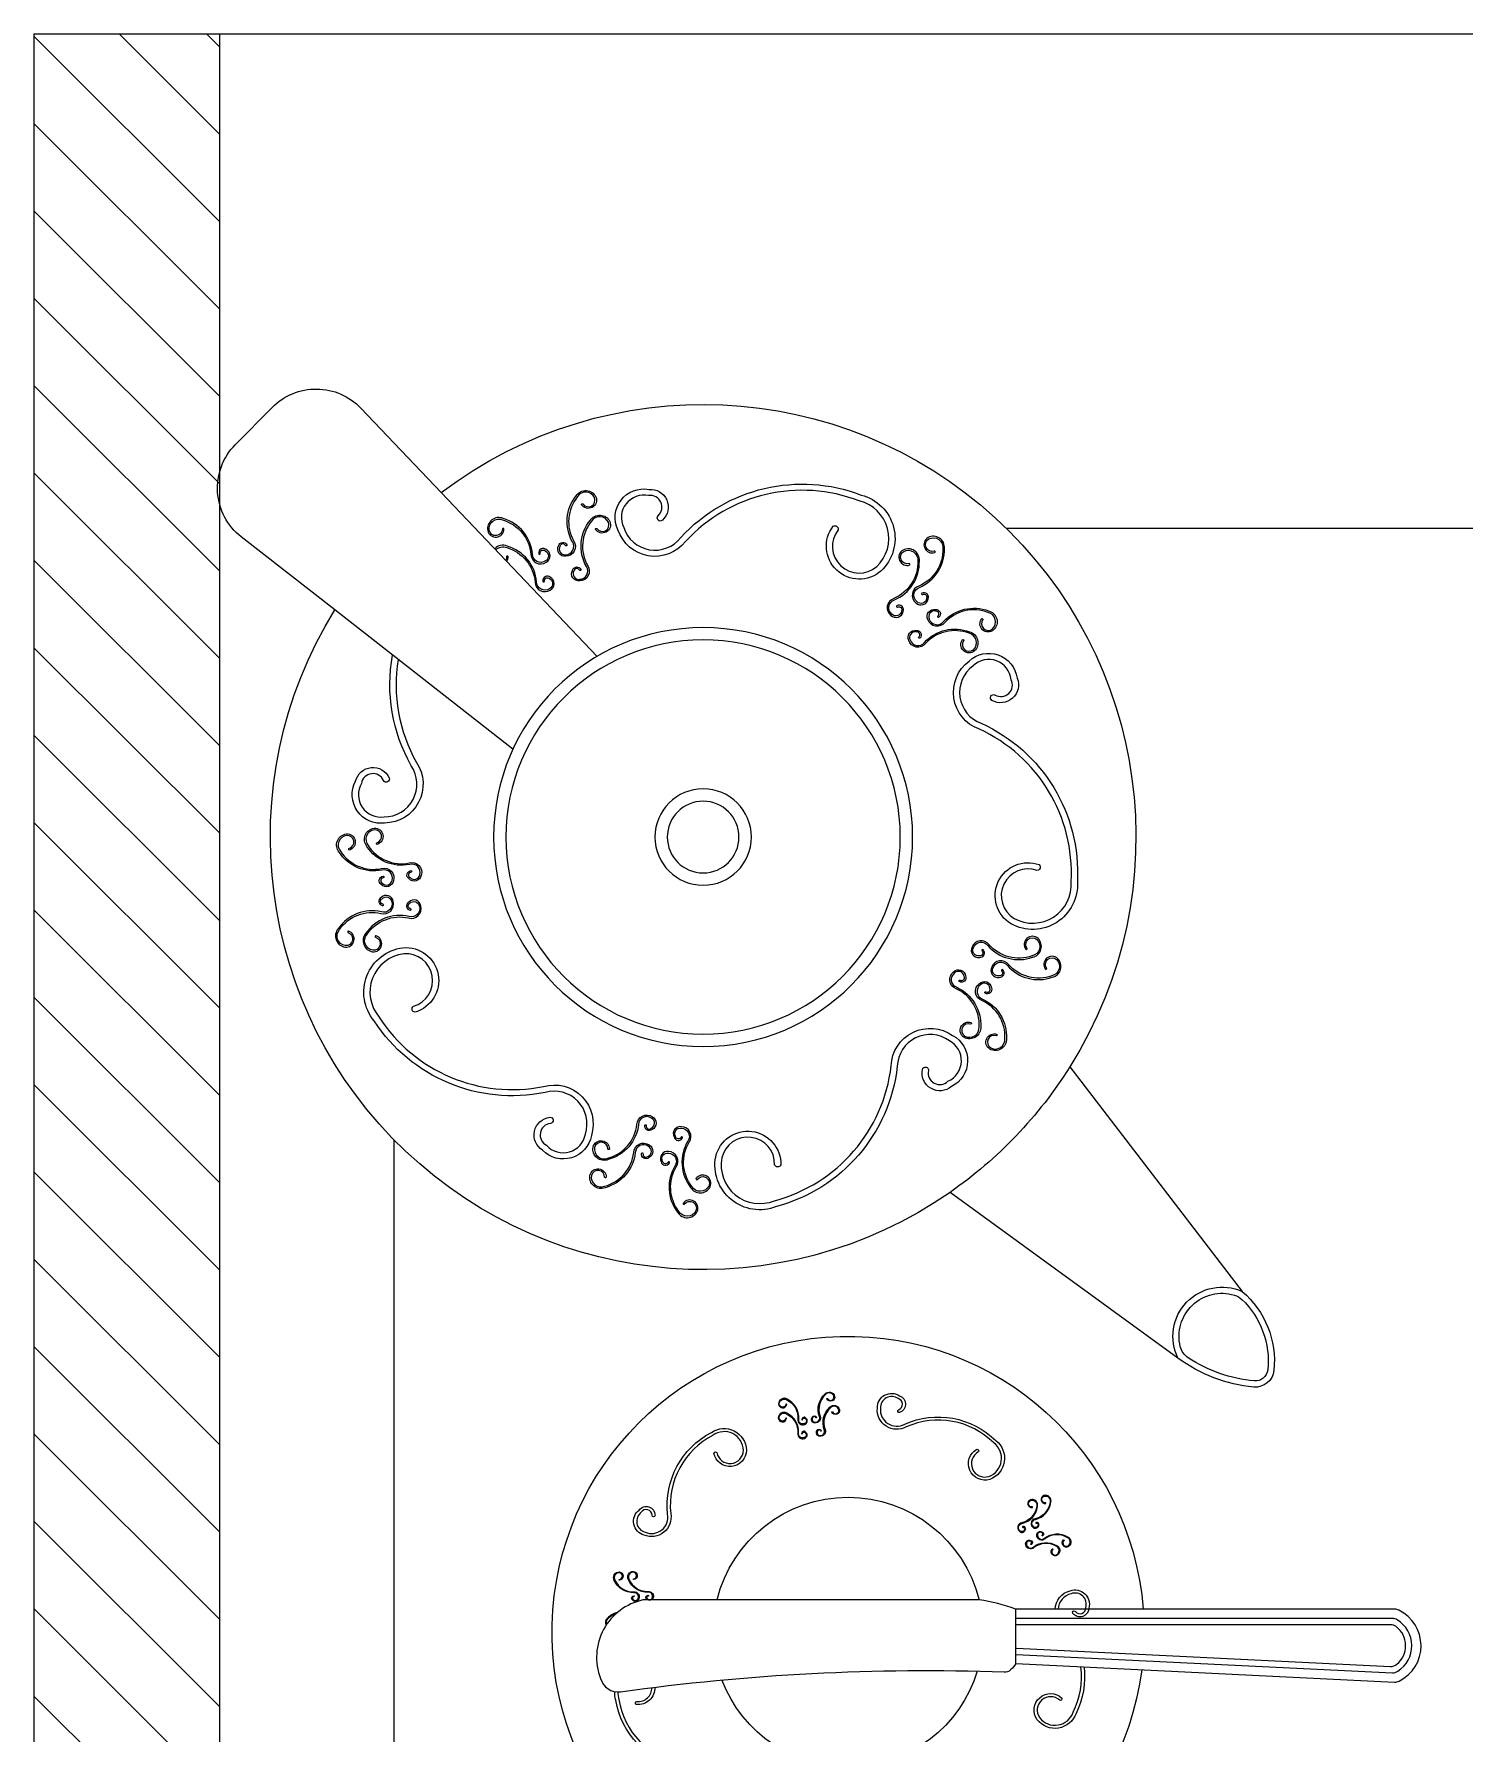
# Model space of a CAD drawing. Header units: millimetres. Extents: x 1999 to 2304, y 1614 to 1800.
# Drawn here: x 2215.6523 to 2215.8837, y 1625.0618 to 1625.3369 of the extents above; entities that cross this region are included whole.
import ezdxf

# ---------------------------------------------------------------- set-up
doc = ezdxf.new("R2010")
doc.units = ezdxf.units.MM
doc.header["$LTSCALE"] = 0.03
doc.layers.add('Layout', color=6, linetype='Continuous')

# ---------------------------------------------------------------- blocks, each defined once
blk = doc.blocks.new('Café')
at = {"layer": 'Layout', "color": 250}
for p, q in [((-0.4499999997356099, 0.3000000005486072), (-0.4500000004527465, 0.09903343684987931)), ((-0.3494081990515951, 0.1838145076872024), (-0.3494081985286357, 0.175008996600809)), ((-0.350966564713417, 0), (0, 0))]:
    blk.add_line(p, q, dxfattribs=at)
for points in [[(-0.2789909968419124, 0.2090344516459481), (-0.2835206250797455, 0.2056198825866886, -0.4580760608314227), (-0.2857409773114341, 0.2061004537731606), (-0.2907377185765654, 0.215278634621427, -0.4588556634208796), (-0.2899326263091098, 0.2174056523926993), (-0.2847968307773954, 0.2192720244324846, -0.8935972427192108), (-0.2106304899907627, 0.2586834868357073), (-0.203478300417828, 0.2591600609730449, -0.6710861851134016), (-0.201443978595762, 0.2550042150069203), (-0.2060112217377537, 0.249868658014293, -0.8641796437949254)], [(-0.413543925009435, 0.1701723806286282, -0.9050331660209078), (-0.4135646105983142, 0.1690955565991317, -0.596243571333223), (-0.414262393064746, 0.1702778289031812, -0.3086248165771714), (-0.4112103717770879, 0.1722038911716481, 0.5958408914528598), (-0.4104170764435366, 0.1733412861590296, 0.6115136090079905), (-0.4114393840004595, 0.1734722376190803, 0.7168281961218632), (-0.4111868466352462, 0.1728390202742958, 0.988855708949305), (-0.4111934120796832, 0.172963848274776, -0.7427467803439213), (-0.4113458167171302, 0.1733870499374461, -0.6304347326884606), (-0.4105322368354791, 0.1732919661380947, -0.6020962981092473), (-0.4112008265419718, 0.1723286258588814, 0.3083770235826342), (-0.4143738476554972, 0.1703349769754823, 0.5930468563147251), (-0.4135598999564536, 0.1689706451797974, 0.905033166019811), (-0.4135291065613274, 0.1702964993305613, 0.664168722733176)], [(-0.3434057459171527, 0.1653000540313769, -0.9050331660209078), (-0.3427560682293915, 0.1661590647049707, -0.596243571333223), (-0.342886472781629, 0.1647924398471332, -0.3086248165771714), (-0.346487720807545, 0.1650281560064286, 0.5958408914528598), (-0.347798055142448, 0.1645742710311424, 0.6115136090079905), (-0.3470479612483359, 0.1638674318992344, 0.7168281961218632), (-0.3468800724408538, 0.1645281536934817, 0.988855708949305), (-0.3469481331330826, 0.1644233060064835, -0.7427467803439213), (-0.3470735877463085, 0.1639913473632078, -0.6304347326884606), (-0.3476758987026187, 0.1645464820776397, -0.6020962981092473), (-0.3465687604416416, 0.1649328540797796, 0.3083770235826342), (-0.3428298951866964, 0.1646806943304, 0.5930468563147251), (-0.3426864589828256, 0.166262888250003, 0.905033166019811), (-0.3434906898064582, 0.1652083496337582, 0.664168722733176)], [(-0.3977805563076799, 0.1496549001972198, -0.9050331660209078), (-0.3934891506096392, 0.1492760724822801, -0.596243571333223), (-0.3983990267647641, 0.1468168426376906, -0.3086248165771714), (-0.4052452977957728, 0.1595259493865342, 0.5958408914528598), (-0.4095658352489409, 0.1630045601286838, 0.6115136090079905), (-0.4103696766082976, 0.1589610411319882, 0.7168281961218632), (-0.4077733243011608, 0.1597945767371129, 0.988855708949305), (-0.4082732577303432, 0.15980272024035, -0.7427467803439213), (-0.410003990192763, 0.1593109881341661, -0.6304347326884606), (-0.4094007084759141, 0.1625314377793075, -0.6020962981092473), (-0.4057404284744734, 0.1595983594843347, 0.3083770235826342), (-0.398657742695832, 0.1463878040567579, 0.5930468563147251), (-0.3929893925501347, 0.149260503563255, 0.905033166019811), (-0.3982717781095744, 0.1497481827927913, 0.664168722733176)], [(-0.3467417780507276, 0.1584310349917359, 0.9050331660209078), (-0.3470152230938766, 0.1573893010395295, 0.596243571333223), (-0.3460217569386259, 0.1583367685757366, 0.3086248165771714), (-0.348433649168328, 0.1610214152910885, -0.5958408914528598), (-0.3488870918458815, 0.162331902409278, -0.6115136090079905), (-0.3478677744992638, 0.1621794041247995, -0.7168281961218632), (-0.3482832624381444, 0.1616389319233349, -0.988855708949305), (-0.3482429392151971, 0.1617572496124922, 0.7427467803439213), (-0.3479810104836361, 0.1621229282891363, 0.6304347326884606), (-0.348789722231686, 0.1622530758822904, 0.6020962981092473), (-0.3484088532673013, 0.1611440325441436, -0.3083770235826342), (-0.3458989487953659, 0.1583613934590176, -0.5930468563147251), (-0.3470537829157365, 0.1572703985143562, -0.905033166019811), (-0.3467222241401942, 0.1585544955532896, -0.664168722733176)], [(-0.3416020078575457, 0.1638852763858267, -0.9050331660209078), (-0.3409523315067418, 0.1647442857633905, -0.596243571333223), (-0.341082734722022, 0.163377662201583, -0.3086248165771714), (-0.3446839840848952, 0.163613377063939, 0.5958408914528598), (-0.3459943170823863, 0.1631594933855922, 0.6115136090079905), (-0.3452442232692192, 0.1624526543373577, 0.7168281961218632), (-0.3450763357182041, 0.1631133747514468, 0.988855708949305), (-0.3451443950730209, 0.163008528361388, -0.7427467803439213), (-0.3452698496862467, 0.1625765697176575, -0.6304347326884606), (-0.345872160642557, 0.1631317044320895, -0.6020962981092473), (-0.3447650237189919, 0.1635180751377447, 0.3083770235826342), (-0.3410261571266346, 0.1632659166853045, 0.5930468563147251), (-0.3408827210037089, 0.1648481106881263, 0.905033166019811), (-0.3416869517463965, 0.163793571988208, 0.664168722733176)], [(-0.3445754176236733, 0.157762910704605, 0.9050331660209078), (-0.344848862667277, 0.1567211767523986, 0.596243571333223), (-0.3438553965920619, 0.1576686443718245, 0.3086248165771714), (-0.3462672887412737, 0.1603532910039576, -0.5958408914528598), (-0.3467207314192819, 0.1616637781221471, -0.6115136090079905), (-0.3457014154905664, 0.1615112786244026, -0.7168281961218632), (-0.3461169020920352, 0.1609708077198775, -0.988855708949305), (-0.3460765788690878, 0.1610891254090348, 0.7427467803439213), (-0.3458146514749387, 0.1614548027887395, 0.6304347326884606), (-0.346623363222534, 0.1615849503818936, 0.6020962981092473), (-0.346242492921192, 0.1604759083411409, -0.3083770235826342), (-0.3437325897866685, 0.1576932679586207, -0.5930468563147251), (-0.3448874239065844, 0.1566022730139593, -0.905033166019811), (-0.3445558637126851, 0.1578863712657039, -0.664168722733176)], [(-0.3554724577147681, 0.1495460012006333, -0.9050331660209078), (-0.3537860545156946, 0.153510307333363, -0.596243571333223), (-0.3529644230657141, 0.148080794141606, -0.3086248165771714), (-0.3671671169136062, 0.1454969327928666, 0.5958408914528598), (-0.3718105906650635, 0.1424628060494797, 0.6115136090079905), (-0.3682133768852509, 0.1404487926970432, 0.7168281961218632), (-0.3682037989592573, 0.1431756473930363, 0.988855708949305), (-0.3683660318847615, 0.1427026984333679, -0.7427467803439213), (-0.3684331932154237, 0.1409047194197228, -0.6304347326884606), (-0.3713095981679544, 0.1424736496319383, -0.6020962981092473), (-0.3673889866854552, 0.1450484114884603, 0.3083770235826342), (-0.3526363309883891, 0.1477021597265775, 0.5930468563147251), (-0.353616814005818, 0.1539807931740143, 0.905033166019811), (-0.3557129718460601, 0.1491076473967041, 0.664168722733176)], [(-0.3866324583946152, 0.1440971565239124, 0.9050331660209078), (-0.3877077050319713, 0.1440353038033209, 0.596243571333223), (-0.3864996125230391, 0.1433832450743466, 0.3086248165771714), (-0.3846916776119542, 0.1465066917539843, -0.5958408914528598), (-0.383585451100771, 0.1473429054776716, -0.6115136090079905), (-0.3834155001154613, 0.1463263528257812, -0.7168281961218632), (-0.3840579116435947, 0.1465544898460394, -0.988855708949305), (-0.3839329252987227, 0.1465527017098793, 0.7427467803439213), (-0.3835042041182533, 0.1464165937059079, 0.6304347326884606), (-0.3836303315920304, 0.1472259424126605, 0.6020962981092473), (-0.3845673987166265, 0.1465210007004316, -0.3083770235826342), (-0.386438243244811, 0.1432740581699363, -0.5930468563147251), (-0.3878327054867441, 0.1440352336890101, -0.905033166019811), (-0.3865089978494325, 0.1441167103293992, -0.664168722733176)], [(-0.3790687424643693, 0.1430470453069574, -0.9050331660209078), (-0.3780510141145896, 0.1426946134897662, -0.596243571333223), (-0.3793910479839724, 0.1423963255747367, -0.3086248165771714), (-0.3802797165376433, 0.1458941556902573, 0.5958408914528598), (-0.3811163010177552, 0.1470001001393939, 0.6115136090079905), (-0.3815567532560635, 0.1460682933425232, 0.7168281961218632), (-0.3808764896307366, 0.1461127961574675, 0.988855708949305), (-0.3809972368817398, 0.1461451250788741, -0.7427467803439213), (-0.381446822151247, 0.1461309565383999, -0.6304347326884606), (-0.38110498242213, 0.1468753341773663, -0.6020962981092473), (-0.3803953958731654, 0.1459417797027527, 0.3083770235826342), (-0.3794798409185205, 0.1423079852024784, 0.5930468563147251), (-0.3779307612339835, 0.1426604934376883, 0.905033166019811), (-0.379182207806025, 0.1430994924457991, 0.664168722733176)], [(-0.3865984416793253, 0.1418303629493494, 0.9050331660209078), (-0.3876736869797242, 0.1417685115252425, 0.596243571333223), (-0.386465594470792, 0.141116452796723, 0.3086248165771714), (-0.3846576594787621, 0.144239899393142, -0.5958408914528598), (-0.3835514343854811, 0.1450761119031085, -0.6115136090079905), (-0.3833814834001714, 0.1440595592516729, -0.7168281961218632), (-0.3840238949292143, 0.1442876962714763, -0.988855708949305), (-0.3838989071650758, 0.144285909349037, 0.7427467803439213), (-0.3834701859850611, 0.1441498013446108, 0.6304347326884606), (-0.3835963135397833, 0.1449591501345822, 0.6020962981092473), (-0.3845333805834343, 0.1442542083391345, -0.3083770235826342), (-0.3864042265295211, 0.141007264595828, -0.5930468563147251), (-0.387798687434497, 0.1417684414118412, -0.905033166019811), (-0.3864749797162403, 0.1418499179681021, -0.664168722733176)], [(-0.3798568914226053, 0.1408943975898183, -0.9050331660209078), (-0.3788391617358684, 0.1405419670691117, -0.596243571333223), (-0.3801791970236081, 0.1402436779403615, -0.3086248165771714), (-0.381067864239867, 0.1437415093532763, 0.5958408914528598), (-0.3819044499759912, 0.1448474524222547, 0.6115136090079905), (-0.3823449022952445, 0.1439156457086028, 0.7168281961218632), (-0.3816646386699176, 0.1439601485235471, 0.988855708949305), (-0.3817853858399758, 0.1439924773612802, -0.7427467803439213), (-0.3822349698530161, 0.1439783102014189, -0.6304347326884606), (-0.3818931301243538, 0.1447226878403853, -0.6020962981092473), (-0.3811835448314014, 0.143789131984704, 0.3083770235826342), (-0.3802679885397993, 0.140155338781824, 0.5930468563147251), (-0.3787189089362073, 0.1405078471007073, 0.905033166019811), (-0.3799703555082488, 0.1409468461088181, 0.664168722733176)], [(-0.4030466874892227, 0.1094430670512452, 0.9050331660209078), (-0.4011795290539339, 0.110517142830588, 0.596243571333223), (-0.4039239267540324, 0.1106005292397754, 0.3086248165771714), (-0.4043577996840213, 0.1033956718641207, -0.5958408914528598), (-0.4055864793281216, 0.1009092505053673, -0.6115136090079905), (-0.4068012463408195, 0.1025746006742452, -0.7168281961218632), (-0.4054481661069076, 0.1027423199951158, -0.988855708949305), (-0.40567324964195, 0.1026335203512758, 0.7427467803439213), (-0.4065617801138615, 0.1024927282726935, 0.6304347326884606), (-0.4056110361466381, 0.1011585999747808, 0.6020962981092473), (-0.4045671930580284, 0.1032587272387104, -0.3083770235826342), (-0.4041314947148749, 0.1107407707616517, -0.5930468563147251), (-0.4009560865310959, 0.1106292745246833, -0.905033166019811), (-0.4032499184813787, 0.1092974756809895, -0.664168722733176)], [(-0.3884400610386365, 0.1030593401431474, -0.9050331660209078), (-0.3969822091089554, 0.1019322112236409, -0.596243571333223), (-0.3884672094609414, 0.1088686033120325, -0.3086248165771714), (-0.369574299947999, 0.08703676272835992, 0.5958408914528598), (-0.3596269580675653, 0.08212539679362862, 0.6115136090079905), (-0.3598165828966557, 0.09036850428702792, 0.7168281961218632), (-0.3645224253600645, 0.0876119936481814, 0.988855708949305), (-0.3635429495479912, 0.08781355446382122, -0.7427467803439213), (-0.3603782303794105, 0.08952630099093994, -0.6304347326884606), (-0.36015510389052, 0.08297716283988166, -0.6020962981092473), (-0.3685762454429096, 0.08711077791832622, 0.3083770235826342), (-0.3881487829239632, 0.109818676192674, 0.5930468563147251), (-0.3979645709387114, 0.1017452240910757, 0.905033166019811), (-0.3874405593414849, 0.1030909077488218, 0.664168722733176)], [(-0.4009546869415317, 0.1054204365639748, 0.9050331660209078), (-0.3990875285066977, 0.1064945123428629, 0.596243571333223), (-0.4018319262063414, 0.106577898752505, 0.3086248165771714), (-0.4022657991367851, 0.09937304137685032, -0.5958408914528598), (-0.4034944787804307, 0.09688662001809689, -0.6115136090079905), (-0.4047092471305405, 0.09855196888958062, -0.7168281961218632), (-0.4033561655592166, 0.09871968950784549, -0.988855708949305), (-0.403581249094259, 0.09861088986355071, 0.7427467803439213), (-0.4044697809035824, 0.0984700964884837, 0.6304347326884606), (-0.4035190369368138, 0.09713596819011627, 0.6020962981092473), (-0.4024751925103374, 0.09923609675144007, -0.3083770235826342), (-0.4020394941671839, 0.1067181402739266, -0.5930468563147251), (-0.3988640859834049, 0.1066066440374129, -0.905033166019811), (-0.4011579192710997, 0.1052748438967797, -0.664168722733176)], [(-0.4159395170863718, 0.1050757985702262, -0.9050331660209078), (-0.418075054397832, 0.1047940159745053, -0.596243571333223), (-0.4159463051541934, 0.1065281133481335, -0.3086248165771714), (-0.4112230768137124, 0.101070154216643, 0.5958408914528598), (-0.4087362422856131, 0.09984231169784152, 0.6115136090079905), (-0.4087836479052385, 0.1019030893028798, 0.7168281961218632), (-0.4099601088150848, 0.1012139612774376, 0.988855708949305), (-0.4097152401554922, 0.1012643511151623, -0.7427467803439213), (-0.4089240593812065, 0.1016925387405649, -0.6304347326884606), (-0.4088682777387476, 0.1000552541821094, -0.6020962981092473), (-0.4109735631877811, 0.1010886580145893, 0.3083770235826342), (-0.4158666975781671, 0.1067656326038673, 0.5930468563147251), (-0.4183206455645632, 0.1047472685848447, 0.905033166019811), (-0.4156896416620839, 0.1050836904722132, 0.664168722733176)], [(-0.4468902141834405, 0.07739039406743586, -0.9050331660209078), (-0.4484579197114726, 0.06891802584988227, -0.596243571333223), (-0.4524235409357971, 0.0791597358259537, -0.3086248165771714), (-0.4258219964540331, 0.09038155130230052, 0.5958408914528598), (-0.4180771114515665, 0.09832433862567314, 0.6115136090079905), (-0.4259753708033713, 0.1006912550895436, 0.7168281961218632), (-0.4248079586291169, 0.09536392424462292, 0.988855708949305), (-0.4246969790633557, 0.09635774774261563, -0.7427467803439213), (-0.4253479458452603, 0.0998968419247035, -0.6304347326884606), (-0.419050395791146, 0.09808525195677475, -0.6020962981092473), (-0.4255839736269991, 0.09135362875787223, 0.3083770235826342), (-0.4532287148012983, 0.07975616606137237, 0.5930468563147251), (-0.4485836499247853, 0.0679259620772541, 0.905033166019811), (-0.4466113731159567, 0.07835073202687681, 0.664168722733176)], [(-0.4154198626074503, 0.1005205571721604, -0.9050331660209078), (-0.4175553999189106, 0.1002387745759847, -0.596243571333223), (-0.415426650675272, 0.1019728719496129, -0.3086248165771714), (-0.410703422334791, 0.09651491281812241, 0.5958408914528598), (-0.4082165878876367, 0.09528707038299444, 0.6115136090079905), (-0.408263993426317, 0.09734784790481399, 0.7168281961218632), (-0.4094404543361634, 0.09665871987891705, 0.988855708949305), (-0.4091955857579705, 0.09670910980076997, -0.7427467803439213), (-0.408404404902285, 0.09713729734204435, -0.6304347326884606), (-0.4083486233407712, 0.09550001286680754, -0.6020962981092473), (-0.4104539087088597, 0.09653341661561399, 0.3083770235826342), (-0.4153470430992456, 0.1022103912048919, 0.5930468563147251), (-0.4178009910856417, 0.1001920271863241, 0.905033166019811), (-0.4151699871831624, 0.1005284490732379, 0.664168722733176)], [(-0.3567170958253882, 0.08027687104305414, -0.9050331660209078), (-0.3576450036844108, 0.08222081235300038, -0.596243571333223), (-0.3553379590975965, 0.0807321159866774, -0.3086248165771714), (-0.3590692299180773, 0.07455345740055463, 0.5958408914528598), (-0.3594685023886086, 0.0718089127074677, 0.6115136090079905), (-0.3575232359571601, 0.07249081401261037, 0.7168281961218632), (-0.3585421823327124, 0.07339674165979204, 0.988855708949305), (-0.3584185893569156, 0.07317942923538112, -0.7427467803439213), (-0.3577668713382991, 0.0725592898778018, -0.6304347326884606), (-0.3593067839019568, 0.07200028986864027, -0.6020962981092473), (-0.3589745273316112, 0.07432187435398419, 0.3083770235826342), (-0.355087465532506, 0.08072980321395562, 0.5930468563147251), (-0.3577653543584347, 0.08243993725164955, 0.905033166019811), (-0.3566323742802524, 0.08004166435449633, 0.664168722733176)], [(-0.3525453850306803, 0.08217873955510413, -0.9050331660209078), (-0.3534732942266601, 0.08412267956765618, -0.596243571333223), (-0.351166248221034, 0.08263398441459913, -0.3086248165771714), (-0.3548975191229147, 0.07645532591260462, 0.5958408914528598), (-0.355296791593446, 0.07371078121951768, 0.6115136090079905), (-0.3533515264994094, 0.07439268122772091, 0.7168281961218632), (-0.3543704715375497, 0.07529861017138728, 0.988855708949305), (-0.3542468785622077, 0.07508129774697636, -0.7427467803439213), (-0.3535951618800937, 0.0744611570924576, -0.6304347326884606), (-0.3551350744442061, 0.07390215708375081, -0.6020962981092473), (-0.3548028178734057, 0.07622374156954947, 0.3083770235826342), (-0.3509157560747553, 0.08263167042861141, 0.5930468563147251), (-0.353593644900684, 0.08434180446630535, 0.905033166019811), (-0.352460664822047, 0.08194353156960688, 0.664168722733176)], [(-0.3444077622070836, 0.07126648956210602, 0.9050331660209078), (-0.342809272424347, 0.06982262312914145, 0.596243571333223), (-0.34357803188459, 0.07245846954111812, 0.3086248165771714), (-0.3505643320909257, 0.07064468310346683, -0.5958408914528598), (-0.3533087426067141, 0.0710448798720904, -0.6115136090079905), (-0.3521002856427913, 0.07271481377011924, -0.7168281961218632), (-0.3515226489507768, 0.07147978703079616, -0.988855708949305), (-0.3516956785765615, 0.07166023299561175, 0.7427467803439213), (-0.352104151137155, 0.07246176858944864, 0.6304347326884606), (-0.3530791874095485, 0.07114528850189572, 0.6020962981092473), (-0.3507592810697133, 0.07080150900929993, -0.3083770235826342), (-0.3435087970651693, 0.07269921414382452, -0.5930468563147251), (-0.3426335811859644, 0.0696447676298817, -0.905033166019811), (-0.3446090299762545, 0.07141478405065982, -0.664168722733176)], [(-0.3475870484153347, 0.06803381763739935, 0.9050331660209078), (-0.3459885572951862, 0.06658995250091948, 0.596243571333223), (-0.3467573180123509, 0.06922579753273794, 0.3086248165771714), (-0.3537436182182319, 0.06741201109463191, -0.5958408914528598), (-0.3564880288149652, 0.06781220794692899, -0.6115136090079905), (-0.3552795705140852, 0.06948214314144252, -0.7168281961218632), (-0.3547019351590279, 0.06824711510563475, -0.988855708949305), (-0.3548749647852674, 0.06842756107090509, 0.7427467803439213), (-0.3552834372644611, 0.06922909658106846, 0.6304347326884606), (-0.3562584722003521, 0.06791261778954549, 0.6020962981092473), (-0.3539385658596075, 0.0675688382978592, -0.3083770235826342), (-0.346688081855973, 0.06946654343238379, -0.5930468563147251), (-0.3458128673946703, 0.06641209570472029, -0.905033166019811), (-0.3477883161849604, 0.06818211212595315, -0.664168722733176)], [(-0.4574751944273885, 0.06547134723251702, 0.9050331660209078), (-0.4579197181951713, 0.06757902757300371, 0.596243571333223), (-0.4588470890917051, 0.06499471758235131, 0.3086248165771714), (-0.4521289369185979, 0.06235565752086814, -0.5958408914528598), (-0.450143892855067, 0.06041876701402771, -0.6115136090079905), (-0.4521031172412222, 0.05977807593518492, -0.7168281961218632), (-0.4518445032872478, 0.06111676002393551, -0.988855708949305), (-0.4518105838592419, 0.06086907133550312, 0.7427467803439213), (-0.451951253612151, 0.05998052120622788, 0.6304347326884606), (-0.4503886259849423, 0.06047246398912876, 0.6020962981092473), (-0.4520634003438317, 0.06211419481888925, -0.3083770235826342), (-0.4590446081074333, 0.06484064689794877, -0.5930468563147251), (-0.457957314619307, 0.06782618404832874, -0.905033166019811), (-0.4573995310215651, 0.06523307158096259, -0.664168722733176)], [(-0.4530029824236408, 0.06621789515367027, 0.9050331660209078), (-0.4534475049354114, 0.06832557687476992, 0.596243571333223), (-0.4543748758319452, 0.06574126688366277, 0.3086248165771714), (-0.4476567235774382, 0.06310220673850608, -0.5958408914528598), (-0.4456716795948523, 0.06116531631579392, -0.6115136090079905), (-0.4476309039814623, 0.06052462523649638, -0.7168281961218632), (-0.4473722900270332, 0.06186330932524697, -0.988855708949305), (-0.4473383705990273, 0.06161562063681458, 0.7427467803439213), (-0.4474790403519364, 0.06072707050799409, 0.6304347326884606), (-0.4459164127251825, 0.06121901329134971, 0.6020962981092473), (-0.4475911870836171, 0.0628607441202007, -0.3083770235826342), (-0.4545723961846306, 0.06558719490277554, -0.5930468563147251), (-0.4534851013590924, 0.06857273335009495, -0.905033166019811), (-0.4529273177613504, 0.06597962088227405, -0.664168722733176)], [(-0.3459653515619721, 0.05540208185294659, -0.9050331660209078), (-0.3496769842540743, 0.06317784571029961, -0.596243571333223), (-0.3404488029887034, 0.05722306258786602, -0.3086248165771714), (-0.3553738864334264, 0.03250842841208623, 0.5958408914528598), (-0.3569709777343633, 0.02153024842647255, 0.6115136090079905), (-0.3491899132636718, 0.02425785226643029, 0.7168281961218632), (-0.3532656962543115, 0.02788156561501864, 0.988855708949305), (-0.3527713255261915, 0.02701231445399799, -0.7427467803439213), (-0.3501644548687182, 0.02453175581041478, -0.6304347326884606), (-0.3563241050437682, 0.02229575569054987, -0.6020962981092473), (-0.3549950788424212, 0.03158209371650855, 0.3083770235826342), (-0.3394468314836558, 0.05721380898677353, 0.5930468563147251), (-0.3501583868696798, 0.06405434522167752, 0.905033166019811), (-0.3456264665546769, 0.05446125363351939, 0.664168722733176)], [(-0.4573057793745647, 0.05185997587051361, -0.9050331660209078), (-0.4576977054630333, 0.04974188418174208, -0.596243571333223), (-0.4586891111239311, 0.05230231137267083, -0.3086248165771714), (-0.452038723939495, 0.05510776615147961, 0.5958408914528598), (-0.4501025037320687, 0.05709346205168231, 0.6115136090079905), (-0.4520770678814188, 0.05768519179520126, 0.7168281961218632), (-0.4517852145036159, 0.05635335940843333, 0.988855708949305), (-0.4517574702808815, 0.05660181463400704, -0.7427467803439213), (-0.4519202120168302, 0.05748658822159314, -0.6304347326884606), (-0.4503458245230831, 0.05703369075018827, -0.6020962981092473), (-0.4519792192963905, 0.05535078460553677, 0.3083770235826342), (-0.4588904045699564, 0.05245141891037974, 0.5930468563147251), (-0.4577291376617723, 0.04949386854178783, 0.905033166019811), (-0.4572360685001513, 0.05210006107137133, 0.664168722733176)], [(-0.4528129046775575, 0.05094655016483784, -0.9050331660209078), (-0.4532048307660261, 0.04882845847697581, -0.596243571333223), (-0.4541962363455241, 0.05138888558423105, -0.3086248165771714), (-0.4475458505798997, 0.0541943391497739, 0.5958408914528598), (-0.4456096290355163, 0.05618003634646129, 0.6115136090079905), (-0.4475841945213688, 0.0567717647930408, 0.7168281961218632), (-0.4472923411435659, 0.05543993240627287, 0.988855708949305), (-0.4472645955838743, 0.05568838892924077, -0.7427467803439213), (-0.447427337238878, 0.05657316243269861, -0.6304347326884606), (-0.4458529497455856, 0.05612026496174849, -0.6020962981092473), (-0.4474863445993833, 0.05443735890031576, 0.3083770235826342), (-0.4543975298724945, 0.05153799320561347, 0.5930468563147251), (-0.4532362643017223, 0.04858044154008212, 0.905033166019811), (-0.4527431951401013, 0.05118663406921087, 0.664168722733176)], [(-0.3578298318038833, 0.01819157910614422, -0.9050331660209078), (-0.3562677742324922, 0.01967478230363895, -0.596243571333223), (-0.3569706915964161, 0.01702061986753733, -0.3086248165771714), (-0.3639999710403572, 0.01865995902500117, 0.5958408914528598), (-0.3667335697027738, 0.01819157949222472, 0.6115136090079905), (-0.3654839236155567, 0.01655223978588083, 0.7168281961218632), (-0.3649372058548579, 0.01780126227805567, 0.988855708949305), (-0.3651056908101964, 0.01761656491163421, -0.7427467803439213), (-0.3654940861197247, 0.01680511169371357, -0.6304347326884606), (-0.3665015861238317, 0.01809691515910572, -0.6020962981092473), (-0.3641909552952711, 0.01849832912722604, 0.3083770235826342), (-0.3568954845227381, 0.01678167232449823, 0.5930468563147251), (-0.3560965641509029, 0.0198569561201225, 0.905033166019811), (-0.3580273471993678, 0.01803832069373357, 0.664168722733176)], [(-0.3547319192925897, 0.01481175613963615, -0.9050331660209078), (-0.3531698603837867, 0.01629496063407032, -0.596243571333223), (-0.3538727776663109, 0.01364079811384045, -0.3086248165771714), (-0.3609020585290637, 0.0152801360584931, 0.5958408914528598), (-0.3636356571100805, 0.01481175644158839, 0.6115136090079905), (-0.3623860111038084, 0.01317241681937276, 0.7168281961218632), (-0.3618392933435643, 0.0144214393115476, 0.988855708949305), (-0.3620077769614909, 0.01423674324161084, -0.7427467803439213), (-0.3623961736075216, 0.0134252887272055, -0.6304347326884606), (-0.3634036736125381, 0.0147170921921429, -0.6020962981092473), (-0.3610930427025778, 0.01511850607704446, 0.3083770235826342), (-0.3537975720114446, 0.01340184935753541, 0.5930468563147251), (-0.3529986503021973, 0.01647713445009913, 0.905033166019811), (-0.3549294333502075, 0.01465849902416494, 0.664168722733176)], [(-0.3666523280057845, 0.00572507634961994, 0.9050331660209078), (-0.3675315653367761, 0.003758642137484003, 0.596243571333223), (-0.3652622873933069, 0.005304298030125665, 0.3086248165771714), (-0.3691461853436522, 0.01138817391012026, -0.5958408914528598), (-0.369613644502806, 0.01412193071820411, -0.6115136090079905), (-0.3676520098110814, 0.01348865661822174, -0.7168281961218632), (-0.3686480914198, 0.01255764821081584, -0.988855708949305), (-0.3685299460394162, 0.01277796971390899, 0.7427467803439213), (-0.3678938648322401, 0.01341413866049379, 0.6304347326884606), (-0.3694472134025091, 0.01393463833511532, 0.6020962981092473), (-0.3690572768377933, 0.01162204261282795, -0.3083770235826342), (-0.3650119292960881, 0.005312845365835983, -0.5930468563147251), (-0.3676464239138113, 0.003536590443047771, -0.905033166019811), (-0.3665734872674875, 0.005962318780177611, -0.664168722733176)], [(-0.3625954212011493, 0.003700346286052536, 0.9050331660209078), (-0.3634746586126312, 0.001733912158044859, 0.596243571333223), (-0.361205380669162, 0.003279568050686521, 0.3086248165771714), (-0.3650892785385622, 0.009363443846552855, -0.5958408914528598), (-0.365556737697716, 0.01209720065509146, -0.6115136090079905), (-0.3635951030869364, 0.0114639266387826, -0.7168281961218632), (-0.3645911846952004, 0.0105329182313767, -0.988855708949305), (-0.3644730393148166, 0.01075323973492459, 0.7427467803439213), (-0.3638369580266954, 0.01138940859783588, 0.6304347326884606), (-0.3653903066779094, 0.01190990835613093, 0.6020962981092473), (-0.3650003700331581, 0.009597312549715298, -0.3083770235826342), (-0.3609550225719431, 0.003288115386851587, -0.5930468563147251), (-0.3635895171896664, 0.001511860463608627, -0.905033166019811), (-0.3625165805428878, 0.003937588800738467, -0.664168722733176)], [(-0.41722030785877, 6.444389538273754e-05, -0.9050331660209078), (-0.4153269941721192, -0.0009628263275658355, -0.596243571333223), (-0.4180684677330646, -0.00111449459944879, -0.3086248165771714), (-0.4186815302373361, 0.006077331691642485, 0.5958408914528598), (-0.4199717151768709, 0.00853240123916521, 0.6115136090079905), (-0.421144656589604, 0.006837333588748606, 0.7168281961218632), (-0.419787820442707, 0.006703343861602207, 0.988855708949305), (-0.4200155426819947, 0.006806507292196784, -0.7427467803439213), (-0.4209073018373601, 0.006925141332260409, -0.6304347326884606), (-0.4199900584048919, 0.00828251990589024, -0.6020962981092473), (-0.4188942669193239, 0.006209022467658087, 0.3083770235826342), (-0.4182724798270101, -0.001259858483251719, 0.5930468563147251), (-0.4151008302947048, -0.001069361929410206, 0.905033166019811), (-0.4174271003889771, 0.0002049319776347147, 0.664168722733176)], [(-0.4324749374491148, 0.0001187512492037968, 0.9050331660209078), (-0.4346168258243779, 0.00034729439386183, 0.596243571333223), (-0.432445575791462, -0.001333284245617961, 0.3086248165771714), (-0.4278596569592992, 0.004240543833304855, -0.5958408914528598), (-0.4254041516228426, 0.005529902038063028, -0.6115136090079905), (-0.4254002517982372, 0.003468583067217423, -0.7168281961218632), (-0.4265934997329168, 0.004128216100355075, -0.988855708949305), (-0.4263474527983817, 0.004083935751452827, 0.7427467803439213), (-0.4255458612201437, 0.003675573418433942, 0.6304347326884606), (-0.4255308478900588, 0.005313739262703621, 0.6020962981092473), (-0.4276097596061845, 0.004228256468024938, -0.3083770235826342), (-0.4323600816510407, -0.001568747105181956, -0.5930468563147251), (-0.4348635046649179, 0.0003879135022657465, -0.905033166019811), (-0.4322249427505085, 0.0001170812677742106, -0.664168722733176)], [(-0.3781646914721932, 0.0002793294054868056, -0.9050331660209078), (-0.3719164571739384, 0.006212146086284065, -0.596243571333223), (-0.374728127805156, -0.004404505123318359, -0.3086248165771714), (-0.402845247244386, 0.002152850544746343, 0.5958408914528598), (-0.4137796443233128, 0.0002793295691958519, 0.6115136090079905), (-0.4087810575442745, -0.006278026412189774, 0.7168281961218632), (-0.4065941863395892, -0.00128193660901843, 0.988855708949305), (-0.4072681248235313, -0.002020724779129068, -0.7427467803439213), (-0.4088217100716065, -0.005266541541175229, -0.6304347326884606), (-0.4128517100898534, -9.932768051612584e-05, -0.6020962981092473), (-0.4036091853558901, 0.001506329406140594, 0.3083770235826342), (-0.3744273011730002, -0.00536029625681067, 0.5930468563147251), (-0.3712316181872666, 0.006940840054369346, 0.905033166019811), (-0.3789547504597977, -0.0003337015661486475, 0.664168722733176)], [(-0.4194774019892975, -0.003926268753446038, -0.9050331660209078), (-0.4175840897210037, -0.004953540189205796, -0.596243571333223), (-0.4203255619445372, -0.005105207164604053, -0.3086248165771714), (-0.4209386243678637, 0.002086619042813709, 0.5958408914528598), (-0.4222288093887983, 0.004541688674464694, 0.6115136090079905), (-0.4234017508015313, 0.002846621023593343, 0.7168281961218632), (-0.4220449159101918, 0.002712629916288734, 0.988855708949305), (-0.422272636812977, 0.002815794643368008, -0.7427467803439213), (-0.4231643973052996, 0.002934427386492189, -0.6304347326884606), (-0.4222471538728314, 0.004291805960576767, -0.6020962981092473), (-0.4211513610503061, 0.002218309819284059, 0.3083770235826342), (-0.4205295739575377, -0.005250571132080495, 0.5930468563147251), (-0.4173579257626443, -0.005060075875178427, 0.905033166019811), (-0.4196841945199594, -0.003785780670739314, 0.664168722733176)]]:
    blk.add_lwpolyline(points, format="xyb", close=True, dxfattribs=at)
for points in [[(-0.4137594962276125, 0.1883883415739547, -0.1015147003992642), (-0.413641178837679, 0.1896371360303419, -0.3086248165771714), (-0.4036697143142192, 0.2000756563184041, 0.5958408914528598), (-0.4016964800380265, 0.205259682221822, 0.6115136090079905), (-0.4057904940978005, 0.2047746643597748, 0.7168281961218632), (-0.4041954384165365, 0.2025629627260059, 0.988855708949305), (-0.4043421817300441, 0.2030409442322707, -0.7427467803439213), (-0.4053446719435669, 0.2045350159778536, -0.6304347326884606), (-0.4020954176489795, 0.2049564338194614, -0.6020962981092473), (-0.4037538522538853, 0.2005689294360309, 0.3083770235826342), (-0.4141291669070597, 0.1897506094087476, 0.09844753942783906), (-0.4142576302965608, 0.1883442328025922, 0.905033166019811)], [(-0.3383650460832541, 0.1843524446544507, 0.1465392681638616), (-0.3396649595169947, 0.191877280512017, 0.5930468563147251), (-0.3459392809813835, 0.1928849905912102, 0.905033166019811), (-0.3419523917705192, 0.1893855418784369, 0.664168722733176), (-0.3422949676632925, 0.189749742110962, -0.9050331660209078)], [(-0.3422949676632925, 0.189749742110962, -0.9050331660209078), (-0.3455441200694622, 0.1925786446045095, -0.596243571333223), (-0.3401264474737218, 0.1916822509651865, -0.1488593746263473), (-0.3388719260710786, 0.1843277530001615, 0.5958408914528598)], [(-0.4078264773156661, 0.1876339547839052, 0.4667229401699266), (-0.4108139872141692, 0.1904219496727819, 0.664168722733176), (-0.410750909849412, 0.1899259436418106, -0.9050331660209078)], [(-0.410750909849412, 0.1899259436418106, -0.4634649687271608), (-0.4083146486814258, 0.1876947266669049, -0.596243571333223)], [(-0.3494081990515951, 0.1838145076872024), (-0.2881177607187055, 0.186800102620964, -0.1284651797759323), (-0.2873756489070729, 0.1866443642584272, -0.6214467609505485), (-0.2874178100842073, 0.1751616341111912, -0.1142544183100627), (-0.2880770638203103, 0.1750089960000878), (-0.3494081985286357, 0.175008996600809, -0.06062313214610143), (-0.3553538268583907, 0.173508996289911), (-0.4097327901072276, 0.1735089968487955, -0.4611779655482887), (-0.4166026755710845, 0.1862156201104881, -0.3747309748218867), (-0.4133559669435272, 0.1883622569116596, 0.0434983777173782), (-0.3513058075022855, 0.1851444973785874, -0.2040259544266091), (-0.3501887061811431, 0.1847794476007039)], [(-0.3493352171140032, 0.1823162842506463), (-0.2884747703615176, 0.1852809332790457, -0.1553555127297296), (-0.2875950952002313, 0.1850473229251293, -0.5545880517843477), (-0.2876761316806551, 0.1767289072204221, -0.137949475807068), (-0.2884580354866557, 0.1765089954815267), (-0.3494081990934319, 0.1765089959471879)], [(-0.349286562935049, 0.1813174681942655), (-0.2887751212356306, 0.1842651167362419, -0.1868150309714234), (-0.2877472522354765, 0.1839236940418232, -0.4816515130357101), (-0.2878510012255902, 0.1778204080628711, -0.1655059067831324), (-0.2887660194351156, 0.1775089962861784), (-0.3494081994967928, 0.1775089955394833)], [(-0.4138216264473158, 0.1754977458881513, -0.1447666279337675), (-0.4154598184345559, 0.1764341450598295, -0.3630887289602578), (-0.4156774992088685, 0.1775751759887498, -0.905033166019811)], [(-0.4155977121286014, 0.1774558759298088, 0.3421501712630649), (-0.4153749392098689, 0.1765262505596183, 0.1245483533303563), (-0.4140452770006959, 0.1756899737470121, -0.5958408914528598)], [(-0.3430362504041113, 0.1750089956444754, 0.340579104344534), (-0.3406072095599484, 0.1720224274549764, 0.6115136090079905), (-0.3375801687648163, 0.1748212167790371, 0.7168281961218632), (-0.3401706024469604, 0.175672969286552, 0.988855708949305), (-0.3397709340592883, 0.1753725276125806, -0.7427467803439213), (-0.3380817081360874, 0.1747530488837583, -0.6304347326884606), (-0.3404627073373376, 0.1725022501627791, -0.3424118453853957), (-0.342536044415283, 0.1750089960250989, 0.3083770235826342)], [(-0.409037263315895, 0.1735089959511242, 0.07139303445526483), (-0.4091485448138883, 0.1733878678205656, 0.7168281961218632), (-0.4088960060303179, 0.1727546516885923, 0.988855708949305), (-0.4089025728121669, 0.172879478392133, -0.7427467803439213), (-0.4090549761936018, 0.1733026814354162, -0.6304347326884606), (-0.4082413963119507, 0.1732075976360647, -0.6020962981092473), (-0.4089099859370435, 0.1722442572736327, 0.3083770235826342), (-0.4120830083884357, 0.1702506070932941, 0.5930468563147251), (-0.4112690594329251, 0.1688862766777675, 0.905033166019811), (-0.4112382659563991, 0.1702121307453126, 0.664168722733176), (-0.4112530844859066, 0.1700880121261434, -0.9050331660209078)], [(-0.4112530844859066, 0.1700880121261434, -0.9050331660209078), (-0.4112737713312526, 0.1690111867169435, -0.596243571333223), (-0.4119715537976845, 0.1701934590205383, -0.3086248165771714), (-0.4089195311721596, 0.1721195225863994, 0.5958408914528598), (-0.4081262358386084, 0.1732569175733261, 0.1357975433710641), (-0.4083045494107864, 0.1735089963849532, 0.7168281961218632)], [(-0.4493631485916012, 0.02125403785686331, -0.1700161673140659), (-0.4463845726941145, 0.03792040839408628, 0.5958408914528598), (-0.4515453112776413, 0.04774068805073739, 0.6115136090079905), (-0.4562370796024879, 0.04096041485473734, 0.7168281961218632), (-0.4508097376078695, 0.04042445326950883, 0.988855708949305), (-0.451720623811525, 0.04083710950072827, -0.7427467803439213), (-0.4552876631069012, 0.04131164306710389, -0.6304347326884606), (-0.451618689375664, 0.04674115736207796, -0.6020962981092473), (-0.4472355208422414, 0.038447170286247, 0.1757151652128104), (-0.4502574511075181, 0.02055424364363034, 0.5930468563147251)], [(-0.4335498302143606, 0.003517239474888356, 0.320378266015204), (-0.4317735953295596, 0.003150740183002654, 0.3086248165771714), (-0.4271876764973968, 0.00872456826192547, -0.5958408914528598), (-0.4247321724978974, 0.0100139251697442, -0.6115136090079905), (-0.4247282726732919, 0.007952606198898593, -0.7168281961218632), (-0.4259215206084264, 0.008612239232036245, -0.988855708949305), (-0.4256754736738912, 0.008567958883133997, 0.7427467803439213), (-0.4248738807582413, 0.008159597846599809, 0.6304347326884606), (-0.4248588675091014, 0.009797763774997748, 0.6020962981092473), (-0.4269377805626391, 0.00871227968337962, -0.3083770235826342), (-0.4316881025260955, 0.002915276026499214, -0.3153824984321704), (-0.4337224662526751, 0.003335826945942699, -0.905033166019811)], [(-0.4318029583237148, 0.004602774380884966, 0.1416617121306092), (-0.4319660965838921, 0.00518148681413777, 0.596243571333223)], [(-0.4317912605265519, 0.005365211276796344, -0.1536790164142649), (-0.4315529637065083, 0.00460110448358364, -0.664168722733176), (-0.4318029583237148, 0.004602774380884966, 0.9050331660209078)]]:
    blk.add_lwpolyline(points, format="xyb", dxfattribs=at)
at = {"layer": 'Layout'}
for points in [[(-0.4423742114872766, -0.00575575526056582, 0.8341906997507655), (-0.3406778425073753, 0.08721773062490001), (-0.3127633572958075, 0.1235536836650795, 0.2466889125531566), (-0.3076434553154286, 0.1363603504026401, 0.4115393885435051), (-0.3109097964224929, 0.1390373859347278, 0.1359556745580597), (-0.3231652527947517, 0.1343611149102912), (-0.36004891965149, 0.1075168587274788, 0.8130207478820565), (-0.4596061697043297, 0.01323884434503952), (-0.474744718677357, 0.001392886144742533, 0.4482150427626144), (-0.4757007160178546, -0.01350581843161081), (-0.4697390018695842, -0.01954844029131664, 0.4234770108866237), (-0.4553763118801726, -0.01941885585091541)], [(-0.312810242667183, 0.124860048779567, 0.2311486321755492), (-0.3086381147440989, 0.1362571344810135, 0.4115393885038942), (-0.3108156741986932, 0.1380418261881573, 0.122123545577775), (-0.3215193859641658, 0.1342879610704699, 0.1896259188991479), (-0.3227878510529081, 0.1324947153833023, 0.5790688314598731), (-0.3140372300567833, 0.1241465110982176, 0.1199843566309319)]]:
    blk.add_lwpolyline(points, format="xyb", close=True, dxfattribs=at)
for points in [[(-0.4307826029380522, 0.03579336840840597), (-0.4596061697038749, 0.01323884434538058)], [(-0.4423742114872766, -0.00575575526073635), (-0.4171474841600684, 0.02075344730002371)]]:
    blk.add_lwpolyline(points, dxfattribs=at)
at = {"layer": 'Layout', "color": 250}
for radius in [0.03390275776848495, 0.03190275776848495, 0.007801118565360095, 0.005801118565360095]:
    blk.add_circle((-0.4000000008059033, 0.05000000000001137), radius, dxfattribs=at)
for centre, radius, start, end in [((-0.3765515636114287, 0.1787165018645283), 0.04790093111602566, 7.304467698689043, 355.5608991754853), ((-0.3765515636114287, 0.1787165018645283), 0.02182801356170706, 16.77990851563911, 159.2299681407416), ((-0.3525708336396747, 0.1820544934148529), 0.003619380419096915, 29.09605344273395, 48.8403713185341), ((-0.3765515636114287, 0.1787165018645283), 0.02182801356170706, 193.8021446470748, 346.1978551777783)]:
    blk.add_arc(centre, radius, start, end, dxfattribs=at)
at = {"layer": 'Layout'}
for centre, radius, start, end in [((-0.3160169360567124, 0.1308316955031046), 0.007972153284355335, 153.7225351658542, 294.0866639365665), ((-0.4000000008059033, 0.05000000000001137), 0.07003054943547712, 32.10347278403911, 55.216242882272)]:
    blk.add_arc(centre, radius, start, end, dxfattribs=at)

msp = doc.modelspace()

# ---------------------------------------------------------------- hatches: boundary and pattern name
at = {"layer": 'Layout'}
h = msp.add_hatch(dxfattribs=at)
h.set_pattern_fill('_USER', color=252, scale=0.01, angle=135, pattern_type=0)
h.set_pattern_definition([(135, (199.5299510564041, 33.26263026302377), (-0.007071067811865476, -0.007071067811865474), [])])
h.paths.add_polyline_path([(2215.682259431534, 1625.336885389602), (2215.652259431535, 1625.336885389602), (2215.652259431537, 1624.856885389602), (2216.702259431537, 1624.856885389607), (2216.702259431534, 1625.336885389602), (2216.672259431534, 1625.336885389602), (2216.672259431537, 1624.865885389602), (2215.682259431536, 1624.865885389602)])

# ---------------------------------------------------------------- linework, layer by layer
at = {"layer": 'Layout', "color": 3}
for p, q in [((2215.652259431535, 1625.336885389602), (2215.652259431537, 1624.856885389597)), ((2215.652259431535, 1625.336885389602), (2215.682259431534, 1625.336885389602)), ((2215.682259431534, 1625.336885389602), (2215.682259431536, 1624.865885389602))]:
    msp.add_line(p, q, dxfattribs=at)
at = {"layer": 'Layout', "color": 4}
msp.add_line((2215.682259431534, 1625.336885389602), (2216.672259431534, 1625.336885389602), dxfattribs=at)

# ---------------------------------------------------------------- block references
at = {"layer": 'Layout', "xscale": -1, "rotation": 180}
msp.add_blockref('Café', (2216.16053544878, 1625.256885389188), dxfattribs=at)

doc.saveas('drawing.dxf')
